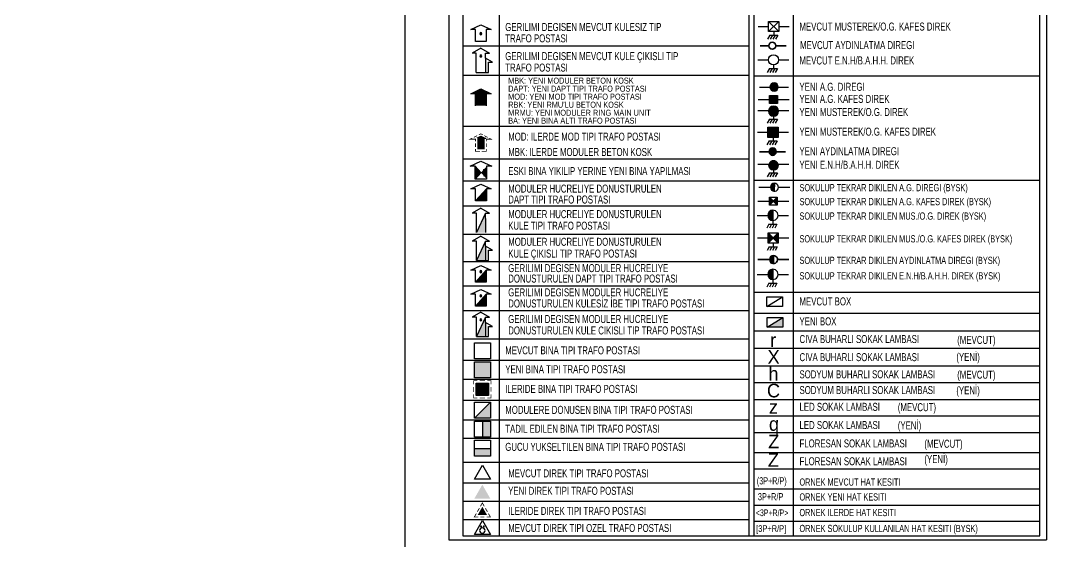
# Model space of a CAD drawing. Header units: millimetres. Extents: x 593538 to 596486, y 4087277 to 4091598.
# Drawn here: x 596179.6 to 596481.1, y 4089723.4 to 4089876.6 of the extents above; entities that cross this region are included whole.
import ezdxf
from ezdxf.enums import TextEntityAlignment as Align

# ---------------------------------------------------------------- set-up
doc = ezdxf.new("R2010")
doc.units = ezdxf.units.MM
doc.linetypes.add('DASHDOT', pattern=[5, 2.5, -1.25, 0, -1.25])
doc.layers.add('ANTET', color=250, linetype='Continuous')
doc.layers.add('DIREK_AG_MEVCUT', color=120, linetype='Continuous', lineweight=25)
doc.styles.add('Direk', font='B_CAD')
doc.styles.get("Standard").update_dxf_attribs({"font": 'Arial'})

# ---------------------------------------------------------------- blocks, each defined once
blk = doc.blocks.new('SEMBOL_UST1')
for color, points in [(5, [(12.69, 435.23), (12.69, 435.25), (12.69, 435.27), (12.69, 435.29), (12.69, 435.3), (12.68, 435.32), (12.67, 435.34), (12.67, 435.36), (12.66, 435.38), (12.65, 435.39), (12.64, 435.41), (12.63, 435.42), (12.61, 435.44), (12.6, 435.45), (12.59, 435.47), (12.57, 435.48), (12.56, 435.49), (12.54, 435.5), (12.52, 435.51), (12.51, 435.52), (12.49, 435.52), (12.47, 435.53), (12.45, 435.54), (12.43, 435.54), (12.42, 435.54), (12.4, 435.54), (12.38, 435.55), (12.36, 435.54), (12.34, 435.54), (12.32, 435.54), (12.3, 435.54), (12.28, 435.53), (12.26, 435.52), (12.25, 435.52), (12.23, 435.51), (12.21, 435.5), (12.2, 435.49), (12.18, 435.48), (12.17, 435.47), (12.15, 435.45), (12.14, 435.44), (12.13, 435.42), (12.12, 435.41), (12.11, 435.39), (12.1, 435.38), (12.09, 435.36), (12.08, 435.34), (12.07, 435.32), (12.07, 435.3), (12.06, 435.29), (12.06, 435.27), (12.06, 435.25), (12.06, 435.23), (12.06, 435.21), (12.06, 435.19), (12.06, 435.17), (12.07, 435.15), (12.07, 435.13), (12.08, 435.12), (12.09, 435.1), (12.1, 435.08), (12.11, 435.06), (12.12, 435.05), (12.13, 435.03), (12.14, 435.02), (12.15, 435), (12.17, 434.99), (12.18, 434.98), (12.2, 434.97), (12.21, 434.96), (12.23, 434.95), (12.25, 434.94), (12.26, 434.93), (12.28, 434.92), (12.3, 434.92), (12.32, 434.92), (12.34, 434.91), (12.36, 434.91), (12.38, 434.91), (12.4, 434.91), (12.42, 434.91), (12.43, 434.92), (12.45, 434.92), (12.47, 434.92), (12.49, 434.93), (12.51, 434.94), (12.52, 434.95), (12.54, 434.96), (12.56, 434.97), (12.57, 434.98), (12.59, 434.99), (12.6, 435), (12.61, 435.02), (12.63, 435.03), (12.64, 435.05), (12.65, 435.06), (12.66, 435.08), (12.67, 435.1), (12.67, 435.12), (12.68, 435.13), (12.69, 435.15), (12.69, 435.17), (12.69, 435.19), (12.69, 435.21)]), (5, [(12.66, 428.67), (12.66, 428.69), (12.66, 428.7), (12.65, 428.72), (12.65, 428.74), (12.65, 428.75), (12.64, 428.77), (12.63, 428.79), (12.63, 428.8), (12.62, 428.82), (12.61, 428.83), (12.6, 428.84), (12.59, 428.86), (12.58, 428.87), (12.56, 428.88), (12.55, 428.89), (12.54, 428.9), (12.52, 428.91), (12.51, 428.92), (12.49, 428.93), (12.48, 428.93), (12.46, 428.94), (12.44, 428.94), (12.43, 428.95), (12.41, 428.95), (12.39, 428.95), (12.38, 428.95), (12.36, 428.95), (12.34, 428.95), (12.33, 428.95), (12.31, 428.94), (12.29, 428.94), (12.28, 428.93), (12.26, 428.93), (12.25, 428.92), (12.23, 428.91), (12.22, 428.9), (12.2, 428.89), (12.19, 428.88), (12.18, 428.87), (12.17, 428.86), (12.15, 428.84), (12.14, 428.83), (12.14, 428.82), (12.13, 428.8), (12.12, 428.79), (12.11, 428.77), (12.11, 428.75), (12.1, 428.74), (12.1, 428.72), (12.1, 428.7), (12.1, 428.69), (12.09, 428.67), (12.1, 428.65), (12.1, 428.64), (12.1, 428.62), (12.1, 428.6), (12.11, 428.59), (12.11, 428.57), (12.12, 428.55), (12.13, 428.54), (12.14, 428.52), (12.14, 428.51), (12.15, 428.5), (12.17, 428.48), (12.18, 428.47), (12.19, 428.46), (12.2, 428.45), (12.22, 428.44), (12.23, 428.43), (12.25, 428.42), (12.26, 428.41), (12.28, 428.41), (12.29, 428.4), (12.31, 428.4), (12.33, 428.39), (12.34, 428.39), (12.36, 428.39), (12.38, 428.39), (12.39, 428.39), (12.41, 428.39), (12.43, 428.39), (12.44, 428.4), (12.46, 428.4), (12.48, 428.41), (12.49, 428.41), (12.51, 428.42), (12.52, 428.43), (12.54, 428.44), (12.55, 428.45), (12.56, 428.46), (12.58, 428.47), (12.59, 428.48), (12.6, 428.5), (12.61, 428.51), (12.62, 428.52), (12.63, 428.54), (12.63, 428.55), (12.64, 428.57), (12.65, 428.59), (12.65, 428.6), (12.65, 428.62), (12.66, 428.64), (12.66, 428.65)]), (108, [(97.22, 417.03), (97.22, 415.88), (97.22, 414.73), (99.52, 414.73), (99.52, 417.03)]), (10, [(96.73, 407.75), (96.73, 404.75), (99.73, 404.75), (99.73, 407.75)]), (5, [(13.98, 389.57), (10.8, 386.05), (13.98, 386.05)]), (3, [(98.64, 391.25), (98.6, 388.88), (98.53, 388.89), (98.46, 388.9), (98.38, 388.91), (98.31, 388.93), (98.24, 388.95), (98.17, 388.98), (98.1, 389.01), (98.04, 389.04), (97.97, 389.08), (97.91, 389.12), (97.86, 389.17), (97.8, 389.22), (97.75, 389.28), (97.7, 389.33), (97.66, 389.39), (97.62, 389.45), (97.58, 389.52), (97.55, 389.59), (97.52, 389.66), (97.5, 389.73), (97.48, 389.8), (97.46, 389.87), (97.45, 389.94), (97.45, 390.02), (97.45, 390.09), (97.45, 390.17), (97.46, 390.24), (97.47, 390.31), (97.49, 390.39), (97.51, 390.46), (97.54, 390.53), (97.57, 390.59), (97.6, 390.66), (97.64, 390.72), (97.69, 390.78), (97.73, 390.84), (97.78, 390.9), (97.84, 390.95), (97.89, 390.99), (97.95, 391.04), (98.02, 391.08), (98.08, 391.12), (98.15, 391.15), (98.22, 391.18), (98.29, 391.2), (98.36, 391.22), (98.43, 391.23), (98.51, 391.24), (98.58, 391.25)]), (1, [(98.18, 383.3), (98.09, 383.3), (98, 383.29), (97.91, 383.28), (97.82, 383.26), (97.74, 383.24), (97.65, 383.21), (97.57, 383.17), (97.49, 383.13), (97.41, 383.09), (97.33, 383.04), (97.26, 382.99), (97.19, 382.93), (97.12, 382.87), (97.06, 382.8), (97, 382.73), (96.95, 382.66), (96.9, 382.58), (96.86, 382.5), (96.82, 382.42), (96.78, 382.34), (96.75, 382.25), (96.73, 382.16), (96.71, 382.08), (96.69, 381.99), (96.69, 381.9), (96.68, 381.81), (96.69, 381.72), (96.69, 381.63), (96.71, 381.54), (96.73, 381.45), (96.75, 381.36), (96.78, 381.28), (96.82, 381.19), (96.86, 381.11), (96.9, 381.03), (96.95, 380.96), (97, 380.88), (97.06, 380.81), (97.12, 380.75), (97.19, 380.69), (97.26, 380.63), (97.33, 380.57), (97.41, 380.53), (97.49, 380.48), (97.57, 380.44), (97.65, 380.41), (97.74, 380.38), (97.82, 380.35), (97.91, 380.33), (98, 380.32), (98.09, 380.31), (98.18, 380.31)]), (5, [(11.04, 376.76), (13.72, 376.76), (13.72, 380.93), (13.72, 382.42)]), (5, [(11.04, 368.56), (13.72, 368.56), (13.72, 372.73), (13.72, 374.22)]), (4, [(98.36, 370), (98.32, 367.63), (98.25, 367.64), (98.18, 367.65), (98.1, 367.66), (98.03, 367.68), (97.96, 367.7), (97.89, 367.73), (97.82, 367.76), (97.76, 367.79), (97.69, 367.83), (97.63, 367.87), (97.58, 367.92), (97.52, 367.97), (97.47, 368.03), (97.42, 368.08), (97.38, 368.14), (97.34, 368.2), (97.3, 368.27), (97.27, 368.34), (97.24, 368.4), (97.22, 368.48), (97.2, 368.55), (97.18, 368.62), (97.17, 368.69), (97.17, 368.77), (97.17, 368.84), (97.17, 368.92), (97.18, 368.99), (97.19, 369.06), (97.21, 369.14), (97.23, 369.21), (97.26, 369.28), (97.29, 369.34), (97.32, 369.41), (97.36, 369.47), (97.41, 369.53), (97.45, 369.59), (97.5, 369.64), (97.56, 369.7), (97.61, 369.74), (97.67, 369.79), (97.74, 369.83), (97.8, 369.87), (97.87, 369.9), (97.94, 369.93), (98.01, 369.95), (98.08, 369.97), (98.15, 369.98), (98.23, 369.99), (98.3, 370)]), (5, [(13.96, 365.7), (10.79, 362.17), (13.96, 362.17)]), (5, [(12.69, 365.27), (12.69, 365.29), (12.69, 365.3), (12.69, 365.32), (12.69, 365.34), (12.68, 365.36), (12.67, 365.38), (12.67, 365.4), (12.66, 365.41), (12.65, 365.43), (12.64, 365.45), (12.63, 365.46), (12.61, 365.48), (12.6, 365.49), (12.59, 365.5), (12.57, 365.52), (12.56, 365.53), (12.54, 365.54), (12.52, 365.55), (12.51, 365.56), (12.49, 365.56), (12.47, 365.57), (12.45, 365.57), (12.43, 365.58), (12.42, 365.58), (12.4, 365.58), (12.38, 365.58), (12.36, 365.58), (12.34, 365.58), (12.32, 365.58), (12.3, 365.57), (12.28, 365.57), (12.26, 365.56), (12.25, 365.56), (12.23, 365.55), (12.21, 365.54), (12.2, 365.53), (12.18, 365.52), (12.17, 365.5), (12.15, 365.49), (12.14, 365.48), (12.13, 365.46), (12.12, 365.45), (12.11, 365.43), (12.1, 365.41), (12.09, 365.4), (12.08, 365.38), (12.07, 365.36), (12.07, 365.34), (12.06, 365.32), (12.06, 365.3), (12.06, 365.29), (12.06, 365.27), (12.06, 365.25), (12.06, 365.23), (12.06, 365.21), (12.07, 365.19), (12.07, 365.17), (12.08, 365.15), (12.09, 365.14), (12.1, 365.12), (12.11, 365.1), (12.12, 365.09), (12.13, 365.07), (12.14, 365.06), (12.15, 365.04), (12.17, 365.03), (12.18, 365.02), (12.2, 365), (12.21, 364.99), (12.23, 364.99), (12.25, 364.98), (12.26, 364.97), (12.28, 364.96), (12.3, 364.96), (12.32, 364.95), (12.34, 364.95), (12.36, 364.95), (12.38, 364.95), (12.4, 364.95), (12.42, 364.95), (12.43, 364.95), (12.45, 364.96), (12.47, 364.96), (12.49, 364.97), (12.51, 364.98), (12.52, 364.99), (12.54, 364.99), (12.56, 365), (12.57, 365.02), (12.59, 365.03), (12.6, 365.04), (12.61, 365.06), (12.63, 365.07), (12.64, 365.09), (12.65, 365.1), (12.66, 365.12), (12.67, 365.14), (12.67, 365.15), (12.68, 365.17), (12.69, 365.19), (12.69, 365.21), (12.69, 365.23), (12.69, 365.25)]), (6, [(98.18, 365.95), (98.09, 365.95), (98, 365.94), (97.91, 365.93), (97.82, 365.91), (97.74, 365.88), (97.65, 365.85), (97.57, 365.82), (97.49, 365.78), (97.41, 365.74), (97.33, 365.69), (97.26, 365.63), (97.19, 365.57), (97.12, 365.51), (97.06, 365.45), (97, 365.38), (96.95, 365.3), (96.9, 365.23), (96.86, 365.15), (96.82, 365.07), (96.78, 364.98), (96.75, 364.9), (96.73, 364.81), (96.71, 364.72), (96.69, 364.63), (96.69, 364.54), (96.68, 364.45), (96.69, 364.36), (96.69, 364.27), (96.71, 364.18), (96.73, 364.1), (96.75, 364.01), (96.78, 363.92), (96.82, 363.84), (96.86, 363.76), (96.9, 363.68), (96.95, 363.6), (97, 363.53), (97.06, 363.46), (97.12, 363.39), (97.19, 363.33), (97.26, 363.27), (97.33, 363.22), (97.41, 363.17), (97.49, 363.13), (97.57, 363.09), (97.65, 363.05), (97.74, 363.02), (97.82, 363), (97.91, 362.98), (98, 362.97), (98.09, 362.96), (98.18, 362.96)]), (5, [(13.96, 358.6), (10.79, 355.07), (13.96, 355.07)]), (5, [(12.69, 358.16), (12.69, 358.18), (12.69, 358.2), (12.69, 358.22), (12.69, 358.24), (12.68, 358.26), (12.67, 358.28), (12.67, 358.29), (12.66, 358.31), (12.65, 358.33), (12.64, 358.34), (12.63, 358.36), (12.61, 358.37), (12.6, 358.39), (12.59, 358.4), (12.57, 358.41), (12.56, 358.43), (12.54, 358.44), (12.52, 358.45), (12.51, 358.45), (12.49, 358.46), (12.47, 358.47), (12.45, 358.47), (12.43, 358.48), (12.42, 358.48), (12.4, 358.48), (12.38, 358.48), (12.36, 358.48), (12.34, 358.48), (12.32, 358.48), (12.3, 358.47), (12.28, 358.47), (12.26, 358.46), (12.25, 358.45), (12.23, 358.45), (12.21, 358.44), (12.2, 358.43), (12.18, 358.41), (12.17, 358.4), (12.15, 358.39), (12.14, 358.37), (12.13, 358.36), (12.12, 358.34), (12.11, 358.33), (12.1, 358.31), (12.09, 358.29), (12.08, 358.28), (12.07, 358.26), (12.07, 358.24), (12.06, 358.22), (12.06, 358.2), (12.06, 358.18), (12.06, 358.16), (12.06, 358.14), (12.06, 358.13), (12.06, 358.11), (12.07, 358.09), (12.07, 358.07), (12.08, 358.05), (12.09, 358.03), (12.1, 358.02), (12.11, 358), (12.12, 357.98), (12.13, 357.97), (12.14, 357.95), (12.15, 357.94), (12.17, 357.93), (12.18, 357.91), (12.2, 357.9), (12.21, 357.89), (12.23, 357.88), (12.25, 357.87), (12.26, 357.87), (12.28, 357.86), (12.3, 357.86), (12.32, 357.85), (12.34, 357.85), (12.36, 357.85), (12.38, 357.85), (12.4, 357.85), (12.42, 357.85), (12.43, 357.85), (12.45, 357.86), (12.47, 357.86), (12.49, 357.87), (12.51, 357.87), (12.52, 357.88), (12.54, 357.89), (12.56, 357.9), (12.57, 357.91), (12.59, 357.93), (12.6, 357.94), (12.61, 357.95), (12.63, 357.97), (12.64, 357.98), (12.65, 358), (12.66, 358.02), (12.67, 358.03), (12.67, 358.05), (12.68, 358.07), (12.69, 358.09), (12.69, 358.11), (12.69, 358.13), (12.69, 358.14)]), (5, [(11.04, 346.17), (13.72, 346.17), (13.72, 350.35), (13.72, 351.84)]), (5, [(12.64, 351.11), (12.64, 351.12), (12.63, 351.14), (12.63, 351.16), (12.63, 351.17), (12.62, 351.19), (12.62, 351.21), (12.61, 351.22), (12.6, 351.24), (12.6, 351.25), (12.59, 351.27), (12.58, 351.28), (12.57, 351.29), (12.55, 351.31), (12.54, 351.32), (12.53, 351.33), (12.51, 351.34), (12.5, 351.35), (12.48, 351.36), (12.47, 351.36), (12.45, 351.37), (12.44, 351.38), (12.42, 351.38), (12.4, 351.38), (12.39, 351.39), (12.37, 351.39), (12.35, 351.39), (12.34, 351.39), (12.32, 351.39), (12.3, 351.38), (12.29, 351.38), (12.27, 351.38), (12.25, 351.37), (12.24, 351.36), (12.22, 351.36), (12.21, 351.35), (12.19, 351.34), (12.18, 351.33), (12.17, 351.32), (12.15, 351.31), (12.14, 351.29), (12.13, 351.28), (12.12, 351.27), (12.11, 351.25), (12.1, 351.24), (12.1, 351.22), (12.09, 351.21), (12.08, 351.19), (12.08, 351.17), (12.08, 351.16), (12.07, 351.14), (12.07, 351.12), (12.07, 351.11), (12.07, 351.09), (12.07, 351.07), (12.08, 351.06), (12.08, 351.04), (12.08, 351.02), (12.09, 351.01), (12.1, 350.99), (12.1, 350.98), (12.11, 350.96), (12.12, 350.95), (12.13, 350.93), (12.14, 350.92), (12.15, 350.91), (12.17, 350.9), (12.18, 350.88), (12.19, 350.87), (12.21, 350.87), (12.22, 350.86), (12.24, 350.85), (12.25, 350.84), (12.27, 350.84), (12.29, 350.83), (12.3, 350.83), (12.32, 350.83), (12.34, 350.82), (12.35, 350.82), (12.37, 350.82), (12.39, 350.83), (12.4, 350.83), (12.42, 350.83), (12.44, 350.84), (12.45, 350.84), (12.47, 350.85), (12.48, 350.86), (12.5, 350.87), (12.51, 350.87), (12.53, 350.88), (12.54, 350.9), (12.55, 350.91), (12.57, 350.92), (12.58, 350.93), (12.59, 350.95), (12.6, 350.96), (12.6, 350.98), (12.61, 350.99), (12.62, 351.01), (12.62, 351.02), (12.63, 351.04), (12.63, 351.06), (12.63, 351.07), (12.64, 351.09)]), (5, [(101.09, 348.91), (101.09, 351.73), (96.51, 348.91)]), (5, [(10.46, 334.06), (15.16, 334.06), (15.16, 338.77), (10.46, 338.77)]), (5, [(10.98, 332.47), (10.98, 328.81), (14.64, 328.81), (14.64, 332.47)]), (5, [(10.46, 322.13), (15.16, 322.13), (15.16, 326.83)]), (5, [(12.81, 316.56), (15.16, 316.56), (15.16, 321.27), (12.81, 321.27)]), (5, [(15.16, 310.8), (15.16, 313.16), (10.45, 313.16), (10.45, 310.8)])]:
    blk.add_hatch(color=color).paths.add_polyline_path(points)
at = {"linetype": 'Continuous'}
for color, points in [(108, [(99.77, 419.56), (99.76, 419.63), (99.76, 419.7), (99.75, 419.78), (99.73, 419.85), (99.71, 419.92), (99.69, 419.99), (99.66, 420.06), (99.63, 420.13), (99.59, 420.19), (99.55, 420.25), (99.51, 420.31), (99.46, 420.37), (99.41, 420.42), (99.35, 420.47), (99.3, 420.52), (99.24, 420.56), (99.18, 420.6), (99.11, 420.64), (99.04, 420.67), (98.98, 420.7), (98.91, 420.73), (98.84, 420.75), (98.76, 420.76), (98.69, 420.77), (98.62, 420.78), (98.54, 420.78), (98.47, 420.78), (98.39, 420.77), (98.32, 420.76), (98.25, 420.75), (98.18, 420.73), (98.11, 420.7), (98.04, 420.67), (97.97, 420.64), (97.91, 420.6), (97.85, 420.56), (97.79, 420.52), (97.73, 420.47), (97.68, 420.42), (97.63, 420.37), (97.58, 420.31), (97.53, 420.25), (97.49, 420.19), (97.46, 420.13), (97.42, 420.06), (97.4, 419.99), (97.37, 419.92), (97.35, 419.85), (97.34, 419.78), (97.33, 419.7), (97.32, 419.63), (97.32, 419.56), (97.32, 419.48), (97.33, 419.41), (97.34, 419.34), (97.35, 419.26), (97.37, 419.19), (97.4, 419.12), (97.42, 419.05), (97.46, 418.99), (97.49, 418.92), (97.53, 418.86), (97.58, 418.8), (97.63, 418.74), (97.68, 418.69), (97.73, 418.64), (97.79, 418.59), (97.85, 418.55), (97.91, 418.51), (97.97, 418.47), (98.04, 418.44), (98.11, 418.41), (98.18, 418.39), (98.25, 418.37), (98.32, 418.35), (98.39, 418.34), (98.47, 418.33), (98.54, 418.33), (98.62, 418.33), (98.69, 418.34), (98.76, 418.35), (98.84, 418.37), (98.91, 418.39), (98.98, 418.41), (99.04, 418.44), (99.11, 418.47), (99.18, 418.51), (99.24, 418.55), (99.3, 418.59), (99.35, 418.64), (99.41, 418.69), (99.46, 418.74), (99.51, 418.8), (99.55, 418.86), (99.59, 418.92), (99.63, 418.99), (99.66, 419.05), (99.69, 419.12), (99.71, 419.19), (99.73, 419.26), (99.75, 419.34), (99.76, 419.41), (99.76, 419.48)]), (10, [(96.91, 412.45), (96.91, 412.36), (96.92, 412.27), (96.93, 412.18), (96.95, 412.09), (96.97, 412.01), (97, 411.92), (97.04, 411.84), (97.07, 411.76), (97.12, 411.68), (97.17, 411.61), (97.22, 411.54), (97.28, 411.47), (97.34, 411.41), (97.4, 411.34), (97.47, 411.29), (97.54, 411.24), (97.62, 411.19), (97.69, 411.14), (97.77, 411.1), (97.85, 411.07), (97.94, 411.04), (98.02, 411.02), (98.11, 411), (98.2, 410.99), (98.29, 410.98), (98.38, 410.98), (98.46, 410.98), (98.55, 410.99), (98.64, 411), (98.73, 411.02), (98.81, 411.04), (98.9, 411.07), (98.98, 411.1), (99.06, 411.14), (99.14, 411.19), (99.21, 411.24), (99.28, 411.29), (99.35, 411.34), (99.42, 411.41), (99.48, 411.47), (99.53, 411.54), (99.59, 411.61), (99.63, 411.68), (99.68, 411.76), (99.72, 411.84), (99.75, 411.92), (99.78, 412.01), (99.8, 412.09), (99.82, 412.18), (99.83, 412.27), (99.84, 412.36), (99.85, 412.45), (99.84, 412.53), (99.83, 412.62), (99.82, 412.71), (99.8, 412.8), (99.78, 412.88), (99.75, 412.97), (99.72, 413.05), (99.68, 413.13), (99.63, 413.21), (99.59, 413.28), (99.53, 413.35), (99.48, 413.42), (99.42, 413.48), (99.35, 413.55), (99.28, 413.6), (99.21, 413.65), (99.14, 413.7), (99.06, 413.75), (98.98, 413.79), (98.9, 413.82), (98.81, 413.85), (98.73, 413.87), (98.64, 413.89), (98.55, 413.9), (98.46, 413.91), (98.38, 413.92), (98.29, 413.91), (98.2, 413.9), (98.11, 413.89), (98.02, 413.87), (97.94, 413.85), (97.85, 413.82), (97.77, 413.79), (97.69, 413.75), (97.62, 413.7), (97.54, 413.65), (97.47, 413.6), (97.4, 413.55), (97.34, 413.48), (97.28, 413.42), (97.22, 413.35), (97.17, 413.28), (97.12, 413.21), (97.07, 413.13), (97.04, 413.05), (97, 412.97), (96.97, 412.88), (96.95, 412.8), (96.93, 412.71), (96.92, 412.62), (96.91, 412.53)]), (152, [(99.22, 400.55), (99.22, 400.61), (99.21, 400.68), (99.2, 400.75), (99.19, 400.81), (99.17, 400.88), (99.15, 400.94), (99.13, 401), (99.1, 401.06), (99.06, 401.12), (99.03, 401.17), (98.99, 401.23), (98.95, 401.28), (98.9, 401.33), (98.85, 401.37), (98.8, 401.41), (98.75, 401.45), (98.69, 401.49), (98.63, 401.52), (98.57, 401.55), (98.51, 401.58), (98.45, 401.6), (98.38, 401.62), (98.32, 401.63), (98.25, 401.64), (98.19, 401.65), (98.12, 401.65), (98.05, 401.65), (97.99, 401.64), (97.92, 401.63), (97.86, 401.62), (97.79, 401.6), (97.73, 401.58), (97.67, 401.55), (97.61, 401.52), (97.55, 401.49), (97.49, 401.45), (97.44, 401.41), (97.39, 401.37), (97.34, 401.33), (97.29, 401.28), (97.25, 401.23), (97.21, 401.17), (97.18, 401.12), (97.14, 401.06), (97.11, 401), (97.09, 400.94), (97.07, 400.88), (97.05, 400.81), (97.04, 400.75), (97.03, 400.68), (97.02, 400.61), (97.02, 400.55), (97.02, 400.48), (97.03, 400.41), (97.04, 400.35), (97.05, 400.28), (97.07, 400.22), (97.09, 400.16), (97.11, 400.09), (97.14, 400.03), (97.18, 399.98), (97.21, 399.92), (97.25, 399.87), (97.29, 399.82), (97.34, 399.77), (97.39, 399.72), (97.44, 399.68), (97.49, 399.64), (97.55, 399.6), (97.61, 399.57), (97.67, 399.54), (97.73, 399.52), (97.79, 399.49), (97.86, 399.48), (97.92, 399.46), (97.99, 399.45), (98.05, 399.45), (98.12, 399.44), (98.19, 399.45), (98.25, 399.45), (98.32, 399.46), (98.38, 399.48), (98.45, 399.49), (98.51, 399.52), (98.57, 399.54), (98.63, 399.57), (98.69, 399.6), (98.75, 399.64), (98.8, 399.68), (98.85, 399.72), (98.9, 399.77), (98.95, 399.82), (98.99, 399.87), (99.03, 399.92), (99.06, 399.98), (99.1, 400.03), (99.13, 400.09), (99.15, 400.16), (99.17, 400.22), (99.19, 400.28), (99.2, 400.35), (99.21, 400.41), (99.22, 400.48)]), (6, [(96.91, 396.63), (96.91, 396.54), (96.92, 396.45), (96.93, 396.36), (96.95, 396.28), (96.97, 396.19), (97, 396.11), (97.04, 396.03), (97.07, 395.95), (97.12, 395.87), (97.17, 395.79), (97.22, 395.72), (97.28, 395.65), (97.34, 395.59), (97.4, 395.53), (97.47, 395.47), (97.54, 395.42), (97.62, 395.37), (97.69, 395.33), (97.77, 395.29), (97.85, 395.25), (97.94, 395.23), (98.02, 395.2), (98.11, 395.18), (98.2, 395.17), (98.29, 395.16), (98.38, 395.16), (98.46, 395.16), (98.55, 395.17), (98.64, 395.18), (98.73, 395.2), (98.81, 395.23), (98.9, 395.25), (98.98, 395.29), (99.06, 395.33), (99.14, 395.37), (99.21, 395.42), (99.28, 395.47), (99.35, 395.53), (99.42, 395.59), (99.48, 395.65), (99.53, 395.72), (99.59, 395.79), (99.63, 395.87), (99.68, 395.95), (99.72, 396.03), (99.75, 396.11), (99.78, 396.19), (99.8, 396.28), (99.82, 396.36), (99.83, 396.45), (99.84, 396.54), (99.85, 396.63), (99.84, 396.72), (99.83, 396.81), (99.82, 396.89), (99.8, 396.98), (99.78, 397.07), (99.75, 397.15), (99.72, 397.23), (99.68, 397.31), (99.63, 397.39), (99.59, 397.46), (99.53, 397.54), (99.48, 397.6), (99.42, 397.67), (99.35, 397.73), (99.28, 397.79), (99.21, 397.84), (99.14, 397.89), (99.06, 397.93), (98.98, 397.97), (98.9, 398), (98.81, 398.03), (98.73, 398.06), (98.64, 398.07), (98.55, 398.09), (98.46, 398.1), (98.38, 398.1), (98.29, 398.1), (98.2, 398.09), (98.11, 398.07), (98.02, 398.06), (97.94, 398.03), (97.85, 398), (97.77, 397.97), (97.69, 397.93), (97.62, 397.89), (97.54, 397.84), (97.47, 397.79), (97.4, 397.73), (97.34, 397.67), (97.28, 397.6), (97.22, 397.54), (97.17, 397.46), (97.12, 397.39), (97.07, 397.31), (97.04, 397.23), (97, 397.15), (96.97, 397.07), (96.95, 396.98), (96.93, 396.89), (96.92, 396.81), (96.91, 396.72)])]:
    blk.add_hatch(color=color, dxfattribs=at).paths.add_polyline_path(points)
at = {"linetype": 'DASHDOT'}
h = blk.add_hatch(color=5, dxfattribs=at)
h.paths.add_polyline_path([(14.07, 396.24), (12.38, 394.37), (14.07, 392.49)])
h.paths.add_polyline_path([(10.69, 392.49), (12.38, 394.37), (10.69, 396.24)])
h = blk.add_hatch(color=3)
h.paths.add_polyline_path([(97.18, 384.81), (98.33, 385.96), (97.18, 387.11), (97.18, 385.96)])
h.paths.add_polyline_path([(99.48, 387.11), (98.33, 385.96), (99.48, 384.81)])
h = blk.add_hatch(color=1)
h.paths.add_polyline_path([(98.26, 375.15), (99.76, 373.65), (99.76, 376.65)])
h.paths.add_polyline_path([(96.76, 376.65), (96.76, 375.15), (96.76, 373.65), (98.26, 375.15)])
for p, q in [((2.96, 558.73), (2.96, 286.43)), ((178.58, 558.73), (178.58, 286.43)), ((7.04, 557.44), (7.04, 287.58)), ((176.62, 287.58), (176.62, 557.44)), ((17.71, 552.18), (17.71, 287.58)), ((91.12, 552.18), (91.12, 287.58)), ((92.62, 552.18), (92.62, 287.58)), ((104.16, 552.18), (104.16, 287.58)), ((7.04, 431.62), (91.12, 431.62)), ((7.04, 423), (91.12, 423)), ((7.04, 423), (91.12, 423)), ((92.62, 422.87), (176.62, 422.87)), ((7.04, 408.02), (91.04, 408.02)), ((7.04, 398.39), (91.04, 398.39)), ((7.04, 391.98), (91.04, 391.98)), ((92.62, 392.17), (176.62, 392.17)), ((7.04, 384.6), (91.04, 384.6)), ((7.04, 376.26), (91.04, 376.26)), ((7.04, 368.19), (91.04, 368.19)), ((7.04, 361.13), (91.04, 361.13)), ((92.62, 359.22), (176.62, 359.22)), ((7.04, 353.84), (91.04, 353.84)), ((92.62, 353.03), (176.62, 353.03)), ((92.62, 347.84), (176.62, 347.84)), ((7.04, 345.48), (91.04, 345.48)), ((7.04, 345.48), (91.12, 345.48)), ((92.62, 342.71), (176.62, 342.71)), ((7.04, 339.24), (91.12, 339.24)), ((92.62, 337.54), (176.62, 337.54)), ((7.04, 333.6), (91.12, 333.6)), ((92.62, 332.65), (176.62, 332.65)), ((7.04, 327.42), (91.12, 327.42)), ((92.62, 327.7), (176.62, 327.7)), ((92.62, 322.89), (176.62, 322.89)), ((7.04, 321.7), (91.12, 321.7)), ((92.62, 317.99), (176.62, 317.99)), ((7.04, 316.25), (91.12, 316.25)), ((92.62, 312.03), (176.62, 312.03)), ((7.04, 309.26), (91.04, 309.26)), ((92.62, 307.26), (176.62, 307.26)), ((7.04, 303.17), (91.04, 303.17)), ((92.62, 301.37), (176.62, 301.37)), ((7.04, 297.79), (91.03, 297.79)), ((92.62, 296.55), (176.62, 296.55)), ((92.62, 296.55), (176.62, 296.55)), ((7.04, 292.37), (91.03, 292.37)), ((92.62, 291.87), (176.62, 291.87)), ((2.96, 286.43), (178.58, 286.43)), ((7.04, 287.58), (176.62, 287.58))]:
    blk.add_line(p, q)
at = {"color": 5}
for p, q in [((9.38, 436.46), (12.38, 437.87)), ((12.38, 437.87), (15.38, 436.46)), ((10.79, 436.46), (9.38, 436.46)), ((10.79, 432.93), (10.79, 436.46)), ((13.96, 436.46), (13.96, 432.93)), ((15.38, 436.46), (13.96, 436.46)), ((13.96, 432.93), (10.79, 432.93)), ((12.37, 431.01), (9.84, 429.52)), ((11.03, 429.52), (9.84, 429.52)), ((11.03, 423.86), (11.03, 429.52)), ((12.37, 431.01), (14.9, 429.52)), ((13.71, 429.52), (14.9, 429.52)), ((13.71, 428.03), (13.71, 429.52)), ((13.71, 428.03), (13.71, 423.86)), ((15.8, 426.84), (13.71, 428.03)), ((14.6, 423.86), (14.6, 426.84)), ((14.6, 426.84), (15.8, 426.84)), ((11.03, 423.86), (14.6, 423.86)), ((9.38, 417.57), (12.38, 418.98)), ((10.79, 417.57), (9.38, 417.57)), ((10.79, 414.04), (10.79, 417.57)), ((12.38, 418.98), (15.38, 417.57)), ((15.38, 417.57), (13.96, 417.57)), ((13.96, 417.57), (13.96, 414.04)), ((13.44, 404.55), (13.79, 404.55)), ((9.19, 396.24), (12.38, 397.75)), ((10.69, 396.24), (9.19, 396.24)), ((10.69, 392.49), (10.69, 396.24)), ((12.38, 397.75), (15.57, 396.24)), ((15.57, 396.24), (14.07, 396.24)), ((14.07, 396.24), (14.07, 392.49)), ((14.07, 392.49), (10.69, 392.49)), ((9.39, 389.57), (12.39, 390.98)), ((10.8, 389.57), (9.39, 389.57)), ((10.8, 386.05), (10.8, 389.57)), ((13.98, 389.57), (10.8, 386.05)), ((12.39, 390.98), (15.39, 389.57)), ((15.39, 389.57), (13.98, 389.57)), ((13.98, 389.57), (13.98, 386.05)), ((13.98, 386.05), (10.8, 386.05)), ((12.38, 383.91), (9.84, 382.42)), ((12.38, 383.91), (14.91, 382.42)), ((11.04, 382.42), (9.84, 382.42)), ((13.72, 382.42), (11.04, 376.76)), ((11.04, 376.76), (11.04, 382.42)), ((13.72, 382.42), (14.91, 382.42)), ((13.72, 380.93), (13.72, 382.42)), ((13.72, 380.93), (13.72, 376.76)), ((12.38, 375.71), (9.84, 374.22)), ((11.04, 374.22), (9.84, 374.22)), ((13.72, 374.22), (11.04, 368.56)), ((11.04, 368.56), (11.04, 374.22)), ((12.38, 375.71), (14.91, 374.22)), ((13.72, 372.73), (13.72, 374.22)), ((13.72, 374.22), (14.91, 374.22)), ((13.72, 372.73), (13.72, 368.56)), ((15.8, 371.54), (13.72, 372.73)), ((14.61, 368.56), (14.61, 371.54)), ((14.61, 371.54), (15.8, 371.54)), ((11.04, 368.56), (14.61, 368.56)), ((9.38, 365.7), (12.38, 367.11)), ((10.79, 365.7), (9.38, 365.7)), ((13.96, 365.7), (10.79, 362.17)), ((10.79, 362.17), (10.79, 365.7)), ((12.38, 367.11), (15.38, 365.7)), ((13.96, 365.7), (13.96, 362.17)), ((15.38, 365.7), (13.96, 365.7)), ((13.96, 362.17), (10.79, 362.17)), ((9.38, 358.6), (12.38, 360.01)), ((12.38, 360.01), (15.38, 358.6)), ((10.79, 358.6), (9.38, 358.6)), ((13.96, 358.6), (10.79, 355.07)), ((10.79, 355.07), (10.79, 358.6)), ((13.96, 358.6), (13.96, 355.07)), ((15.38, 358.6), (13.96, 358.6)), ((96.4, 355), (100.98, 357.82)), ((12.38, 353.32), (9.84, 351.84)), ((13.96, 355.07), (10.79, 355.07)), ((12.38, 353.32), (14.91, 351.84)), ((11.04, 351.84), (9.84, 351.84)), ((11.04, 346.17), (11.04, 351.84)), ((13.72, 351.84), (11.04, 346.17)), ((13.72, 351.84), (14.91, 351.84)), ((13.72, 350.35), (13.72, 351.84)), ((15.8, 349.15), (13.72, 350.35)), ((13.72, 350.35), (13.72, 346.17)), ((96.51, 348.91), (101.09, 351.73)), ((14.61, 349.15), (15.8, 349.15)), ((14.61, 346.17), (14.61, 349.15)), ((11.04, 346.17), (14.61, 346.17)), ((10.46, 322.13), (15.16, 326.83)), ((12.81, 321.27), (12.81, 316.56)), ((15.16, 313.15), (10.46, 313.15)), ((10.46, 304.23), (12.81, 308.35)), ((12.81, 308.35), (15.16, 304.23)), ((15.16, 304.23), (10.46, 304.23)), ((10.47, 287.94), (12.82, 292.06)), ((12.82, 292.06), (15.18, 287.94)), ((15.18, 287.94), (10.47, 287.94))]:
    blk.add_line(p, q, dxfattribs=at)
at = {"color": 16}
for p, q in [((93.85, 437.34), (96.93, 437.34)), ((99.93, 438.84), (96.93, 435.84)), ((96.93, 438.84), (99.93, 435.84)), ((99.92, 437.34), (102.99, 437.34))]:
    blk.add_line(p, q, dxfattribs=at)
at = {"color": 32}
for p, q in [((97.25, 434.78), (96.63, 433.62)), ((97.25, 434.78), (99.6, 434.78)), ((98.03, 434.78), (97.41, 433.62)), ((98.81, 434.78), (98.19, 433.62)), ((98.42, 435.84), (98.42, 434.78)), ((99.6, 434.78), (98.98, 433.62)), ((98.35, 426.04), (98.35, 424.97)), ((97.17, 424.97), (96.55, 423.82)), ((97.17, 424.97), (99.52, 424.97)), ((97.95, 424.97), (97.33, 423.82)), ((98.74, 424.97), (98.12, 423.82)), ((99.52, 424.97), (98.9, 423.82)), ((97.17, 410.12), (96.55, 408.96)), ((97.17, 410.12), (99.52, 410.12)), ((97.95, 410.12), (97.33, 408.96)), ((98.74, 410.12), (98.12, 408.96)), ((98.35, 411.18), (98.35, 410.12)), ((99.52, 410.12), (98.9, 408.96)), ((98.22, 404.76), (98.22, 403.69)), ((97.05, 403.69), (96.43, 402.53)), ((97.05, 403.69), (99.4, 403.69)), ((97.83, 403.69), (97.21, 402.53)), ((98.62, 403.69), (97.99, 402.53)), ((99.4, 403.69), (98.78, 402.53)), ((98.35, 395.37), (98.35, 394.3)), ((97.17, 394.3), (96.55, 393.14)), ((97.17, 394.3), (99.52, 394.3)), ((97.95, 394.3), (97.33, 393.14)), ((98.74, 394.3), (98.12, 393.14)), ((99.52, 394.3), (98.9, 393.14)), ((98.18, 380.31), (98.18, 379.24)), ((97.01, 379.24), (96.38, 378.08)), ((97.01, 379.24), (99.36, 379.24)), ((97.79, 379.24), (97.17, 378.08)), ((98.57, 379.24), (97.95, 378.08)), ((99.36, 379.24), (98.74, 378.08)), ((97.08, 372.58), (96.46, 371.43)), ((97.08, 372.58), (99.44, 372.58)), ((97.87, 372.58), (97.25, 371.43)), ((98.65, 372.58), (98.03, 371.43)), ((98.26, 373.65), (98.26, 372.58)), ((99.44, 372.58), (98.82, 371.43)), ((97.01, 361.89), (96.38, 360.73)), ((97.01, 361.89), (99.36, 361.89)), ((97.79, 361.89), (97.17, 360.73)), ((98.57, 361.89), (97.95, 360.73)), ((98.18, 362.95), (98.18, 361.89)), ((99.36, 361.89), (98.74, 360.73))]:
    blk.add_line(p, q, dxfattribs=at)
at = {"color": 190, "lineweight": 35}
for p, q in [((94.4, 431.69), (97.01, 431.69)), ((99.03, 431.68), (102.08, 431.68))]:
    blk.add_line(p, q, dxfattribs=at)
at = {"color": 6}
for p, q in [((93.78, 427.54), (96.85, 427.54)), ((99.84, 427.54), (102.91, 427.54)), ((93.78, 396.86), (96.85, 396.86)), ((99.84, 396.86), (102.91, 396.86)), ((98.18, 365.95), (98.18, 362.96)), ((93.61, 364.45), (96.68, 364.45)), ((99.68, 364.45), (102.75, 364.45))]:
    blk.add_line(p, q, dxfattribs=at)
at = {"color": 108}
for p, q in [((94.28, 419.47), (97.67, 419.47)), ((99.36, 419.47), (102.74, 419.47)), ((93.85, 415.89), (97.22, 415.89)), ((99.55, 415.89), (102.94, 415.89))]:
    blk.add_line(p, q, dxfattribs=at)
at = {"color": 10}
for p, q in [((93.78, 412.68), (96.85, 412.68)), ((99.84, 412.68), (102.91, 412.68)), ((93.66, 406.25), (96.73, 406.25)), ((99.72, 406.25), (102.79, 406.25))]:
    blk.add_line(p, q, dxfattribs=at)
at = {"color": 152, "lineweight": 35}
for p, q in [((94.29, 400.47), (97.33, 400.47)), ((98.86, 400.47), (101.9, 400.47))]:
    blk.add_line(p, q, dxfattribs=at)
at = {"color": 5, "linetype": 'DASHDOT'}
for p, q in [((10.69, 396.24), (14.07, 392.49)), ((10.69, 392.49), (14.07, 396.24))]:
    blk.add_line(p, q, dxfattribs=at)
at = {"color": 3}
for p, q in [((94.06, 390.06), (97.44, 390.06)), ((98.64, 391.25), (98.6, 388.88)), ((99.81, 390.06), (103.19, 390.06)), ((93.8, 385.97), (97.19, 385.97)), ((99.48, 387.11), (97.18, 384.81)), ((97.18, 387.11), (99.48, 384.81)), ((99.51, 385.97), (102.9, 385.97))]:
    blk.add_line(p, q, dxfattribs=at)
at = {"color": 1}
for p, q in [((98.18, 383.3), (98.18, 380.31)), ((93.61, 381.8), (96.68, 381.8)), ((99.68, 381.8), (102.75, 381.8)), ((93.69, 375.15), (96.76, 375.15)), ((99.76, 376.65), (96.76, 373.65)), ((96.76, 376.65), (99.76, 373.65)), ((99.76, 375.15), (102.83, 375.15))]:
    blk.add_line(p, q, dxfattribs=at)
at = {"color": 4, "lineweight": 35}
for p, q in [((93.78, 368.81), (97.16, 368.81)), ((99.53, 368.81), (102.91, 368.81))]:
    blk.add_line(p, q, dxfattribs=at)
at = {"color": 4}
blk.add_line((98.36, 370), (98.32, 367.63), dxfattribs=at)
at = {"color": 16, "flags": 128}
blk.add_lwpolyline([(96.93, 437.34), (96.93, 438.84), (99.93, 438.84), (99.93, 435.84), (96.93, 435.84), (96.93, 437.34)], dxfattribs=at)
at = {"color": 108, "flags": 128}
blk.add_lwpolyline([(97.22, 415.88), (97.22, 417.03), (99.52, 417.03), (99.52, 414.73), (97.22, 414.73), (97.22, 415.89)], dxfattribs=at)
at = {"color": 10, "flags": 128}
blk.add_lwpolyline([(96.73, 406.25), (96.73, 407.75), (99.73, 407.75), (99.73, 404.75), (96.73, 404.75), (96.73, 406.25)], dxfattribs=at)
at = {"color": 5, "flags": 128}
for points, const_width in [([(10.79, 403.53), (10.79, 404.2), (9.2, 404.2), (9.81, 404.5)], 0.221), ([(10.3, 404.74), (11.3, 405.24)], 0.221), ([(11.78, 405.48), (12.38, 405.78), (12.91, 405.5)], 0.221), ([(13.39, 405.25), (14.36, 404.73)], 0.221), ([(14.86, 404.47), (15.38, 404.2), (13.97, 404.2), (13.97, 403.53)], 0.221), ([(10.79, 401.88), (10.79, 402.98)], 0.221), ([(12.1, 400.67), (10.79, 400.67), (10.79, 401.33)], 0.221), ([(13.97, 401.33), (13.97, 400.67), (12.65, 400.67)], 0.221), ([(13.97, 402.99), (13.97, 401.88)], 0.221), ([(10.25, 332.13), (10.25, 333.2), (11.36, 333.2)], 0.245), ([(12.04, 333.2), (13.58, 333.2)], 0.245), ([(14.29, 333.2), (15.37, 333.2), (15.37, 332.16)], 0.245), ([(10.25, 329.9), (10.25, 331.38)], 0.245), ([(11.35, 328.08), (10.25, 328.08), (10.25, 329.17)], 0.245), ([(15.37, 329.16), (15.37, 328.08), (14.27, 328.08)], 0.245), ([(15.37, 331.34), (15.37, 329.94)], 0.245), ([(13.55, 328.08), (12.06, 328.08)], 0.245), ([(11.33, 294.65), (11.95, 295.73)], 0.245), ([(12.24, 296.24), (12.81, 297.24), (13.38, 296.24)], 0.245), ([(13.68, 295.72), (14.3, 294.64)], 0.245), ([(11.6, 293.12), (10.46, 293.12), (11.03, 294.12)], 0.245), ([(13.43, 293.12), (12.2, 293.12)], 0.245), ([(14.6, 294.11), (15.16, 293.12), (14.04, 293.12)], 0.245)]:
    blk.add_lwpolyline(points, dxfattribs=dict(at, const_width=const_width))
at = {"color": 3, "flags": 128}
blk.add_lwpolyline([(97.18, 385.96), (97.18, 387.11), (99.48, 387.11), (99.48, 384.81), (97.18, 384.81), (97.18, 385.97)], dxfattribs=at)
at = {"color": 1, "flags": 128}
blk.add_lwpolyline([(96.76, 375.15), (96.76, 376.65), (99.76, 376.65), (99.76, 373.65), (96.76, 373.65), (96.76, 375.15)], dxfattribs=at)
at = {"color": 5, "flags": 128}
for points in [[(96.4, 357.82), (100.98, 357.82), (100.98, 355), (96.4, 355)], [(96.51, 351.73), (101.09, 351.73), (101.09, 348.91), (96.51, 348.91)], [(10.46, 344.33), (15.16, 344.33), (15.16, 339.63), (10.46, 339.63)], [(10.46, 338.77), (15.16, 338.77), (15.16, 334.06), (10.46, 334.06)], [(10.98, 332.47), (14.64, 332.47), (14.64, 328.81), (10.98, 328.81)], [(10.46, 326.83), (15.16, 326.83), (15.16, 322.13), (10.46, 322.13)], [(10.46, 321.27), (15.16, 321.27), (15.16, 316.56), (10.46, 316.56)], [(10.46, 315.66), (15.16, 315.66), (15.16, 310.96), (10.46, 310.96)]]:
    blk.add_lwpolyline(points, close=True, dxfattribs=at)
at = {"color": 190, "lineweight": 35}
blk.add_circle((98.02, 431.68), 1.01, dxfattribs=at)
at = {"color": 6}
blk.add_circle((98.35, 427.54), 1.5, dxfattribs=at)
at = {"color": 5}
for centre, radius, start, end in [((12.38, 435.23), 0.318, 0, 180), ((12.38, 435.23), 0.318, 180, 0), ((12.38, 428.67), 0.282, 0, 180), ((12.38, 428.67), 0.282, 180, 0), ((12.38, 365.27), 0.318, 0, 180), ((12.38, 365.27), 0.318, 180, 0), ((12.38, 358.16), 0.318, 0, 180), ((12.38, 358.16), 0.318, 180, 0), ((12.35, 351.11), 0.282, 0, 180), ((12.35, 351.11), 0.282, 180, 0), ((12.82, 289.12), 0.804, 0, 180), ((12.43, 290.3), 0.147, 0, 180), ((12.43, 290.3), 0.147, 180, 0), ((13.22, 290.3), 0.147, 0, 180), ((13.22, 290.3), 0.147, 180, 0), ((12.82, 289.12), 0.804, 180, 0)]:
    blk.add_arc(centre, radius, start, end, dxfattribs=at)
at = {"color": 108, "linetype": 'Continuous'}
for start, end in [(0, 180), (180, 0)]:
    blk.add_arc((98.54, 419.56), 1.23, start, end, dxfattribs=at)
at = {"color": 10, "linetype": 'Continuous'}
for start, end in [(0, 180), (180, 0)]:
    blk.add_arc((98.38, 412.45), 1.47, start, end, dxfattribs=at)
at = {"color": 152, "linetype": 'Continuous'}
for start, end in [(0, 180), (180, 0)]:
    blk.add_arc((98.12, 400.55), 1.1, start, end, dxfattribs=at)
at = {"color": 6, "linetype": 'Continuous'}
blk.add_arc((98.38, 396.63), 1.47, 180, 0, dxfattribs=at)
at = {"color": 3}
for radius, start, end in [(1.18, 89.4585, 268.7797), (1.19, 226.6097, 89.3652)]:
    blk.add_arc((98.63, 390.07), radius, start, end, dxfattribs=at)
at = {"color": 1}
for centre, start, end in [((98.18, 381.81), 90, 270), ((98.2, 381.81), 269.2369, 90.7631)]:
    blk.add_arc(centre, 1.5, start, end, dxfattribs=at)
at = {"color": 4}
blk.add_arc((98.35, 368.82), 1.18, 89.4585, 268.7797, dxfattribs=at)
at = {"color": 4, "lineweight": 35}
blk.add_arc((98.35, 368.81), 1.19, 226.6097, 89.3652, dxfattribs=at)
at = {"color": 6}
for centre, start, end in [((98.18, 364.45), 90, 270), ((98.2, 364.45), 269.2369, 90.7631)]:
    blk.add_arc(centre, 1.5, start, end, dxfattribs=at)
at = {"color": 5}
for points in [[(9.38, 417.57), (12.38, 418.98), (12.38, 417.57)], [(12.38, 417.57), (12.38, 414.04), (10.79, 417.57)], [(10.79, 417.57), (10.79, 414.04), (12.38, 414.04)], [(12.38, 418.98), (15.38, 417.57), (12.38, 417.57)], [(12.38, 417.57), (13.96, 417.57), (13.96, 414.04)], [(13.96, 414.04), (12.38, 414.04), (12.38, 417.57)], [(12.38, 405.25), (10.97, 404.55), (11.32, 404.55)], [(11.32, 404.55), (11.32, 404.55), (12.38, 405.08), (12.38, 405.25)], [(11.32, 404.55), (12.38, 405.08), (13.44, 404.55)], [(11.32, 401.2), (13.44, 401.2), (13.44, 404.55)], [(13.44, 404.55), (11.32, 404.55), (11.32, 401.2)], [(13.79, 404.55), (12.38, 405.25), (13.44, 404.55)], [(13.44, 404.55), (13.44, 404.55), (12.38, 405.25), (12.38, 405.08)], [(12.8, 302.62), (10.45, 298.5), (15.15, 298.5)], [(11.4, 293.65), (12.81, 296.12), (14.22, 293.65)]]:
    blk.add_solid(points, dxfattribs=at)
at = {"width": 0.7}
for s, height, p in [('GERILIMI DEGISEN MEVCUT KULESIZ TIP ', 2.352, (19.54, 436.02)), ('MEVCUT MUSTEREK/O.G. KAFES DIREK', 2.352, (105.99, 436.15)), ('TRAFO POSTASI', 2.352, (19.54, 432.69)), ('MEVCUT AYDINLATMA DIREGI', 2.352, (106.17, 430.7)), ('GERILIMI DEGISEN MEVCUT KULE ÇIKISLI TIP ', 2.352, (19.54, 427.45)), ('MEVCUT E.N.H/B.A.H.H. DIREK', 2.352, (105.99, 426.18)), ('TRAFO POSTASI', 2.352, (19.54, 424.08)), ('MBK: YENI MODULER BETON KOSK', 1.764, (20.41, 420.55)), ('DAPT: YENI DAPT TIPI TRAFO POSTASI', 1.764, (20.41, 418.19)), ('YENI A.G. DIREGI', 2.352, (105.99, 418.44)), ('MOD: YENI MOD TIPI TRAFO POSTASI', 1.764, (20.41, 415.83)), ('YENI A.G. KAFES DIREK', 2.352, (105.99, 414.89)), ("RBK: YENI RMU'LU BETON KOSK", 1.764, (20.41, 413.46)), ('YENI MUSTEREK/O.G. DIREK', 2.352, (105.99, 411.02)), ('MRMU: YENI MODULER RING MAIN UNIT', 1.764, (20.41, 411.1)), ('BA: YENI BINA ALTI TRAFO POSTASI', 1.764, (20.41, 408.78)), ('YENI MUSTEREK/O.G. KAFES DIREK', 2.352, (105.99, 405.24)), ('MOD: ILERDE MOD TIPI TRAFO POSTASI', 2.352, (20.41, 403.78)), ('MBK: ILERDE MODULER BETON KOSK', 2.352, (20.41, 399.26)), ('YENI AYDINLATMA DIREGI', 2.352, (105.99, 399.49)), ('YENI E.N.H/B.A.H.H. DIREK', 2.352, (105.99, 395.5)), ('ESKI BINA YIKILIP YERINE YENI BINA YAPILMASI', 2.352, (20.41, 393.66)), ('MODULER HUCRELIYE DONUSTURULEN ', 2.352, (20.41, 388.5)), ('SOKULUP TEKRAR DIKILEN A.G. DIREGI (BYSK)', 2.1227, (106.01, 388.89)), ('DAPT TIPI TRAFO POSTASI', 2.352, (20.41, 385.29)), ('SOKULUP TEKRAR DIKILEN A.G. KAFES DIREK (BYSK)', 2.1227, (106.01, 384.79)), ('MODULER HUCRELIYE DONUSTURULEN', 2.352, (20.41, 380.99)), ('KULE TIPI TRAFO POSTASI', 2.352, (20.41, 377.6)), ('SOKULUP TEKRAR DIKILEN MUS./O.G. DIREK (BYSK)', 2.1227, (106.01, 380.55)), ('MODULER HUCRELIYE DONUSTURULEN', 2.352, (20.41, 372.86)), ('SOKULUP TEKRAR DIKILEN MUS./O.G. KAFES DIREK (BYSK)', 2.1227, (106.01, 373.85)), ('KULE ÇIKISLI TIP TRAFO POSTASI', 2.352, (20.41, 369.4)), ('SOKULUP TEKRAR DIKILEN AYDINLATMA DIREGI (BYSK)', 2.1227, (106.01, 367.51)), ('GERILIMI DEGISEN MODULER HUCRELIYE  ', 2.352, (20.41, 365.12)), ('SOKULUP TEKRAR DIKILEN E.N.H/B.A.H.H. DIREK (BYSK)', 2.1227, (106.01, 362.96)), ('DONUSTURULEN DAPT TIPI TRAFO POSTASI', 2.352, (20.41, 362.05)), ('GERILIMI DEGISEN MODULER HUCRELIYE  ', 2.352, (20.41, 357.99)), ('DONUSTURULEN KULESİZ İBE TIPI TRAFO POSTASI', 2.352, (20.41, 354.72)), ('MEVCUT BOX', 2.352, (106, 355.33)), ('GERILIMI DEGISEN MODULER HUCRELIYE  ', 2.352, (20.41, 350.15)), ('YENI BOX', 2.352, (106, 349.46)), ('DONUSTURULEN KULE CIKISLI TIP TRAFO POSTASI', 2.352, (20.41, 346.79)), ('CIVA BUHARLI SOKAK LAMBASI', 2.352, (106, 344.26)), ('(MEVCUT)', 2.352, (152.36, 344)), ('MEVCUT BINA TIPI TRAFO POSTASI', 2.352, (19.54, 340.94)), ('CIVA BUHARLI SOKAK LAMBASI', 2.352, (106, 338.94)), ('(YENİ)', 2.352, (152.1, 339)), ('YENI BINA TIPI TRAFO POSTASI', 2.352, (19.54, 335.38)), ('SODYUM BUHARLI SOKAK LAMBASI', 2.352, (105.99, 333.89)), ('(MEVCUT)', 2.352, (152.36, 333.78)), ('ILERIDE BINA TIPI TRAFO POSTASI', 2.352, (19.54, 329.6)), ('SODYUM BUHARLI SOKAK LAMBASI', 2.352, (106, 329.26)), ('(YENİ)', 2.352, (152.09, 329.17)), ('MODULERE DONUSEN BINA TIPI TRAFO POSTASI', 2.352, (19.54, 323.44)), ('LED SOKAK LAMBASI            ', 2.352, (106, 324.33)), ('(MEVCUT)', 2.352, (134.89, 324.23)), ('TADIL EDILEN BINA TIPI TRAFO POSTASI', 2.352, (19.54, 317.88)), ('LED SOKAK LAMBASI            ', 2.352, (106, 318.97)), ('(YENİ)', 2.352, (134.89, 318.87)), ('GUCU YUKSELTILEN BINA TIPI TRAFO POSTASI', 2.352, (19.54, 312.56)), ('FLORESAN SOKAK LAMBASI            ', 2.352, (106, 313.57)), ('(MEVCUT)', 2.352, (142.7, 313.47)), ('FLORESAN SOKAK LAMBASI            ', 2.352, (106, 308.32)), ('(YENİ)', 2.352, (142.7, 308.95)), ('MEVCUT DIREK TIPI TRAFO POSTASI', 2.352, (20.41, 304.78)), ('YENI DIREK TIPI TRAFO POSTASI', 2.352, (20.4, 299.63)), ('ORNEK MEVCUT HAT KESITI', 2.1168, (105.99, 302.33)), ('ORNEK YENI HAT KESITI', 2.1168, (105.99, 297.95)), ('ILERIDE DIREK TIPI TRAFO POSTASI', 2.352, (20.41, 293.72)), ('ORNEK ILERDE HAT KESITI', 2.1168, (105.99, 293.36)), ('MEVCUT DIREK TIPI OZEL TRAFO POSTASI', 2.352, (20.42, 288.71)), ('ORNEK SOKULUP KULLANILAN HAT KESITI (BYSK)', 2.1168, (105.99, 288.68))]:
    blk.add_text(s, height=height, dxfattribs=at).set_placement(p)
at = {"color": 84, "width": 0.6}
blk.add_text('(3P+R/P)', height=2.117, dxfattribs=at).set_placement((93.45, 302.69))
at = {"color": 3}
for s, height, width, p in [('3P+R/P', 2.117, 0.7, (93.77, 298.01)), ('<3P+R/P>', 1.96, 0.6, (93.19, 293.36)), ('[3P+R/P]', 1.96, 0.7, (93.26, 288.73))]:
    blk.add_text(s, height=height, dxfattribs=dict(at, width=width)).set_placement(p)
at = {"layer": 'DIREK_AG_MEVCUT', "color": 40, "linetype": 'ByBlock', "style": 'Direk'}
for s, p in [('r', (98.25, 345.14)), ('h', (98.34, 335.22)), ('z', (98.34, 325.5)), ('Z', (98.45, 315.31))]:
    blk.add_text(s, height=4, dxfattribs=at).set_placement(p, align=Align.MIDDLE_CENTER)
at = {"layer": 'DIREK_AG_MEVCUT', "color": 4, "linetype": 'ByBlock', "style": 'Direk'}
for s, p in [('X', (98.4, 340.17)), ('C', (98.37, 330.28)), ('q', (98.51, 320.47)), ('Z', (98.32, 309.87))]:
    blk.add_text(s, height=4, dxfattribs=at).set_placement(p, align=Align.MIDDLE_CENTER)

msp = doc.modelspace()

# ---------------------------------------------------------------- linework, layer by layer
at = {"layer": 'ANTET', "flags": 128}
msp.add_lwpolyline([(593952.5, 4089437.5), (593952.5, 4090517.5), (596292.5, 4090517.5), (596292.5, 4089437.5), (593952.5, 4089437.5)], close=True, dxfattribs=at)

# ---------------------------------------------------------------- block references
at = {"layer": 'ANTET'}
msp.add_blockref('SEMBOL_UST1', (596302.5, 4089437.5), dxfattribs=at)

doc.saveas('drawing.dxf')
